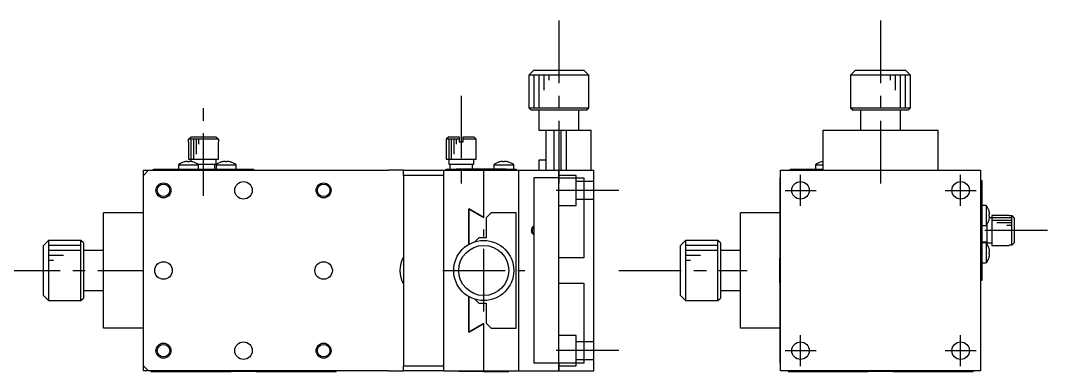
# Model space of a CAD drawing. Extents: x -70 to 406, y -5 to 333.
# Drawn here: x 200.5 to 405.8, y 145.7 to 215.8 of the extents above; entities that cross this region are included whole.
import ezdxf

# ---------------------------------------------------------------- set-up
doc = ezdxf.new("R2010")
doc.units = 0
doc.header["$LTSCALE"] = 10
doc.linetypes.add('CENTER', pattern=[2, 1.25, -0.25, 0.25, -0.25])
doc.linetypes.add('DASHED', pattern=[3.5, 2, -1.5])
doc.layers.get('0').update_dxf_attribs({"linetype": 'CONTINUOUS'})
doc.layers.add('CENTER', color=1, linetype='CENTER')

msp = doc.modelspace()

# ---------------------------------------------------------------- linework, layer by layer
at = {"color": 7, "linetype": 'CONTINUOUS'}
for p, q in [((303.11745, 205.870603), (302.11745, 204.870603)), ((303.11745, 205.870603), (313.11745, 205.870603)), ((314.11745, 204.870603), (313.11745, 205.870603)), ((367.444157, 205.870603), (366.444157, 204.870603)), ((367.444157, 205.870603), (372.444157, 205.870603)), ((372.444157, 205.870603), (377.444157, 205.870603)), ((378.444157, 204.870603), (377.444157, 205.870603)), ((314.11745, 204.870603), (302.11745, 204.870603)), ((302.11745, 204.870603), (302.11745, 198.370603)), ((314.11745, 198.370603), (314.11745, 204.870603)), ((372.444157, 204.870603), (366.444157, 204.870603)), ((366.444157, 204.870603), (366.444157, 198.370603)), ((378.444157, 204.870603), (372.444157, 204.870603)), ((378.444157, 198.370603), (378.444157, 204.870603)), ((302.11745, 198.370603), (314.11745, 198.370603)), ((302.11745, 198.370603), (302.61745, 197.870603)), ((313.61745, 197.870603), (302.61745, 197.870603)), ((304.11745, 197.870603), (304.11745, 193.870603)), ((312.11745, 193.870603), (312.11745, 197.870603)), ((313.61745, 197.870603), (314.11745, 198.370603)), ((366.444157, 198.370603), (372.444157, 198.370603)), ((366.444157, 198.370603), (366.944157, 197.870603)), ((372.444157, 197.870603), (366.944157, 197.870603)), ((368.444157, 197.870603), (368.444157, 193.870603)), ((372.444157, 198.370603), (378.444157, 198.370603)), ((377.944157, 197.870603), (372.444157, 197.870603)), ((376.444157, 193.870603), (376.444157, 197.870603)), ((377.944157, 197.870603), (378.444157, 198.370603)), ((304.11745, 193.870603), (305.617451, 193.870603)), ((305.617451, 185.870603), (305.617451, 193.870603)), ((305.617451, 193.870603), (307.117451, 193.870603)), ((307.117451, 193.870603), (307.117451, 185.870603)), ((307.117451, 193.870603), (308.61745, 193.870603)), ((308.61745, 185.870603), (308.61745, 193.870603)), ((308.61745, 193.870603), (309.61745, 193.870603)), ((309.61745, 193.870603), (309.61745, 185.870603)), ((309.61745, 193.870603), (314.617451, 193.870603)), ((314.617451, 185.870603), (314.617451, 193.870603)), ((360.944157, 185.870603), (360.944157, 193.870603)), ((360.944157, 193.870603), (383.944157, 193.870603)), ((383.944157, 185.870603), (383.944157, 193.870603)), ((234.11745, 191.570601), (234.144236, 191.570601)), ((234.11745, 191.570601), (234.11745, 188.070601)), ((234.144236, 192.070601), (234.649657, 192.570601)), ((234.144236, 191.570601), (234.144236, 192.070601)), ((240.090664, 192.070601), (234.144236, 192.070601)), ((234.649657, 192.570601), (239.585243, 192.570601)), ((239.585243, 192.570601), (240.090664, 192.070601)), ((240.090664, 192.070601), (240.090664, 191.570601)), ((240.090664, 191.570601), (240.11745, 191.570601)), ((240.11745, 188.070601), (240.11745, 191.570601)), ((286.117449, 192.570602), (285.617449, 192.070602)), ((288.217449, 192.070602), (285.617449, 192.070602)), ((285.617449, 192.070602), (285.617449, 188.070602)), ((286.117449, 192.570602), (288.217449, 192.570602)), ((288.217449, 192.570602), (288.217449, 192.070602)), ((288.217449, 192.070602), (288.217449, 191.570602)), ((288.217449, 191.570602), (289.017449, 191.570602)), ((289.017449, 192.570602), (291.117449, 192.570602)), ((289.017449, 192.070602), (289.017449, 192.570602)), ((291.617449, 192.070602), (289.017449, 192.070602)), ((289.017449, 191.570602), (289.017449, 192.070602)), ((291.617449, 192.070602), (291.117449, 192.570602)), ((291.617449, 188.070602), (291.617449, 192.070602)), ((232.117449, 186.9686), (232.117449, 186.070601)), ((232.117449, 186.9686), (236.117449, 186.9686)), ((233.231088, 187.540122), (233.228833, 187.544745)), ((233.937449, 187.540122), (233.937449, 187.660459)), ((234.297449, 187.540122), (233.937449, 187.540122)), ((234.11745, 188.070601), (240.11745, 188.070601)), ((234.297449, 187.660459), (234.297449, 187.540122)), ((234.61745, 188.070601), (234.61745, 187.626167)), ((235.006065, 187.544745), (235.00381, 187.540122)), ((235.982925, 187.070601), (239.61745, 187.070601)), ((236.117449, 186.070601), (236.117449, 186.9686)), ((239.36745, 186.070601), (239.36745, 187.070601)), ((239.617449, 186.9686), (239.617449, 186.070601)), ((239.617449, 186.9686), (243.617449, 186.9686)), ((239.61745, 187.070601), (239.61745, 188.070601)), ((240.731088, 187.540122), (240.728833, 187.544745)), ((241.437449, 187.540122), (241.437449, 187.660459)), ((241.797449, 187.540122), (241.437449, 187.540122)), ((241.797449, 187.660459), (241.797449, 187.540122)), ((242.506065, 187.544745), (242.50381, 187.540122)), ((243.617449, 186.070601), (243.617449, 186.9686)), ((285.617449, 188.070602), (288.617449, 188.070602)), ((286.117449, 188.070602), (286.117449, 187.070602)), ((286.117449, 187.070602), (288.617449, 187.070602)), ((286.36745, 187.070602), (286.36745, 186.070602)), ((288.617449, 188.070602), (291.617449, 188.070602)), ((288.617449, 187.070602), (291.117449, 187.070602)), ((290.86745, 186.070602), (290.86745, 187.070602)), ((291.117449, 187.070602), (291.117449, 188.070602)), ((295.117449, 186.968601), (297.117449, 186.968601)), ((295.117449, 186.968601), (295.117449, 186.070602)), ((296.231088, 187.540123), (296.228833, 187.544746)), ((296.937449, 187.540123), (296.937449, 187.66046)), ((297.297449, 187.540123), (296.937449, 187.540123)), ((297.117449, 186.968601), (299.117449, 186.968601)), ((297.297449, 187.66046), (297.297449, 187.540123)), ((298.006065, 187.544746), (298.00381, 187.540123)), ((299.117449, 186.070602), (299.117449, 186.968601)), ((305.617451, 187.870603), (304.11745, 187.870603)), ((304.11745, 187.870603), (304.11745, 185.870603)), ((359.444157, 186.968601), (360.944157, 186.968601)), ((359.444157, 186.968601), (359.444157, 186.070602)), ((360.557795, 187.540123), (360.555541, 187.544746)), ((225.117449, 185.870601), (226.117449, 185.870601)), ((225.117449, 184.870601), (225.117449, 185.870601)), ((226.117449, 185.870601), (225.117449, 184.870601)), ((225.117449, 146.870601), (225.117449, 184.870601)), ((226.117449, 185.870601), (274.117449, 185.870601)), ((227.117449, 185.870601), (227.117449, 186.070601)), ((227.117449, 186.070601), (229.117449, 186.070601)), ((229.117449, 186.070601), (233.317449, 186.070601)), ((233.317449, 186.070601), (234.917449, 186.070601)), ((234.917449, 186.070601), (240.817449, 186.070601)), ((240.817449, 186.070601), (242.417449, 186.070601)), ((242.417449, 186.070601), (245.117449, 186.070601)), ((245.117449, 186.070601), (247.117449, 186.070601)), ((247.117449, 186.070601), (247.117449, 185.870601)), ((277.117449, 185.870601), (274.117449, 185.870601)), ((277.117449, 184.870601), (277.117449, 185.870601)), ((277.117449, 185.870601), (285.117449, 185.870601)), ((285.117449, 184.870601), (277.117449, 184.870601)), ((277.117449, 184.870601), (277.117449, 146.870601)), ((285.117449, 184.870601), (285.117449, 185.870601)), ((285.117449, 185.870601), (293.117449, 185.870601)), ((285.117449, 146.870601), (285.117449, 184.870601)), ((285.117449, 146.870601), (285.117449, 184.870601)), ((285.617449, 185.870602), (285.617449, 186.070602)), ((285.617449, 186.070602), (287.617449, 186.070602)), ((296.317449, 186.070602), (287.617449, 186.070602)), ((293.117449, 176.4806), (293.117449, 185.870602)), ((293.117449, 185.870602), (300.117449, 185.870602)), ((293.117449, 176.480601), (293.117449, 185.870601)), ((297.617449, 186.070602), (296.317449, 186.070602)), ((297.617449, 186.070602), (299.617449, 186.070602)), ((299.617449, 186.070602), (299.617449, 185.870602)), ((300.117449, 145.870601), (300.117449, 185.870602)), ((300.117449, 145.870602), (300.117449, 185.870602)), ((300.117449, 185.870602), (308.117449, 185.870602)), ((308.117449, 185.870603), (315.117449, 185.870603)), ((308.117449, 185.870603), (308.117449, 184.380602)), ((308.117449, 184.380602), (308.117449, 185.870602)), ((315.117449, 145.870602), (315.117449, 185.870603)), ((352.444158, 145.870602), (352.444158, 185.870603)), ((352.444158, 185.870603), (392.444159, 185.870603)), ((354.444157, 185.870602), (354.444157, 186.070602)), ((354.444157, 186.070602), (356.444157, 186.070602)), ((356.444157, 186.070602), (360.644157, 186.070602)), ((360.644157, 186.070602), (360.944157, 186.070602)), ((392.444159, 185.870603), (392.444159, 145.870602)), ((303.117449, 184.370602), (303.117449, 147.370602)), ((308.117449, 184.370602), (303.117449, 184.370602)), ((308.117449, 180.880602), (308.117449, 184.370602)), ((308.117449, 184.370602), (313.117449, 184.370602)), ((308.117449, 180.880602), (308.117449, 184.370602)), ((313.117449, 184.370602), (313.117449, 168.370602)), ((352.444157, 184.370602), (352.294157, 184.370602)), ((352.294157, 184.370602), (352.294157, 168.370602)), ((392.444158, 183.870603), (392.644158, 183.870603)), ((392.644158, 183.870603), (392.644158, 181.870603)), ((308.117449, 180.870602), (308.117449, 180.880602)), ((308.117449, 180.870602), (308.117449, 180.880602)), ((308.117449, 180.860602), (308.117449, 180.870602)), ((308.117449, 180.860602), (308.117449, 180.870602)), ((308.117449, 179.970602), (308.117449, 180.860602)), ((308.117449, 179.980602), (308.117449, 180.860602)), ((392.644158, 181.870603), (392.644158, 177.670603)), ((308.117449, 179.970602), (308.117449, 179.980602)), ((308.117449, 179.880602), (308.117449, 179.970602)), ((308.117449, 179.960602), (308.117449, 179.970602)), ((308.117449, 179.870602), (308.117449, 179.960602)), ((308.117449, 179.870602), (308.117449, 179.880602)), ((308.117449, 179.860602), (308.117449, 179.870602)), ((308.117449, 179.080602), (308.117449, 179.870602)), ((308.117449, 179.070602), (308.117449, 179.860602)), ((308.117449, 179.070602), (308.117449, 179.080602)), ((308.117449, 178.880602), (308.117449, 179.070602)), ((308.117449, 179.060602), (308.117449, 179.070602)), ((308.117449, 178.870602), (308.117449, 179.060602)), ((308.117449, 178.870602), (308.117449, 178.880602)), ((308.117449, 178.860602), (308.117449, 178.870602)), ((308.117449, 178.180602), (308.117449, 178.870602)), ((308.117449, 178.170602), (308.117449, 178.860602)), ((393.542157, 178.870603), (392.644158, 178.870603)), ((393.542157, 178.870603), (393.542157, 174.870603)), ((217.117449, 154.370599), (217.117449, 177.370599)), ((225.117449, 177.370599), (217.117449, 177.370599)), ((290.117449, 178.212651), (290.117449, 171.066751)), ((293.117449, 176.480601), (290.117449, 178.212651)), ((290.117449, 178.21265), (293.117449, 176.4806)), ((290.117449, 171.066751), (290.117449, 178.21265)), ((294.61745, 177.3706), (293.61745, 176.3706)), ((299.617451, 177.3706), (294.61745, 177.3706)), ((299.617451, 154.3706), (299.617451, 177.3706)), ((308.117449, 178.170602), (308.117449, 178.180602)), ((308.117449, 177.880602), (308.117449, 178.170602)), ((308.117449, 178.160602), (308.117449, 178.170602)), ((308.117449, 177.870602), (308.117449, 178.160602)), ((308.117449, 177.870602), (308.117449, 177.880602)), ((308.117449, 177.860602), (308.117449, 177.870602)), ((308.117449, 177.280602), (308.117449, 177.870602)), ((308.117449, 177.270602), (308.117449, 177.860602)), ((308.117449, 177.270602), (308.117449, 177.280602)), ((308.117449, 176.880602), (308.117449, 177.270602)), ((308.117449, 177.260602), (308.117449, 177.270602)), ((308.117449, 176.870602), (308.117449, 177.260602)), ((308.117449, 176.870602), (308.117449, 176.880602)), ((308.117449, 176.860602), (308.117449, 176.870602)), ((308.117449, 176.380602), (308.117449, 176.870602)), ((308.117449, 176.370602), (308.117449, 176.860602)), ((352.294157, 177.3706), (344.444157, 177.3706)), ((344.444157, 154.3706), (344.444157, 177.3706)), ((392.644158, 177.670603), (392.644158, 176.070603)), ((394.113679, 177.756964), (394.118302, 177.759219)), ((394.113679, 176.690603), (394.113679, 177.050603)), ((394.113679, 177.050603), (394.234017, 177.050603)), ((394.234017, 176.690603), (394.113679, 176.690603)), ((394.644158, 176.870602), (394.644158, 170.870602)), ((398.144158, 176.870602), (394.644158, 176.870602)), ((398.144158, 176.870602), (398.144158, 176.843815)), ((398.144158, 176.843815), (398.644158, 176.843815)), ((398.644158, 170.897388), (398.644158, 176.843815)), ((398.644158, 176.843815), (399.144158, 176.338394)), ((293.61745, 176.3706), (293.61745, 172.370599)), ((308.117449, 176.370602), (308.117449, 176.380602)), ((308.117449, 175.880602), (308.117449, 176.370602)), ((308.117449, 176.360602), (308.117449, 176.370602)), ((308.117449, 175.870602), (308.117449, 176.360602)), ((308.117449, 175.870602), (308.117449, 175.880602)), ((308.117449, 175.860602), (308.117449, 175.870602)), ((308.117449, 175.480602), (308.117449, 175.870602)), ((308.117449, 175.470602), (308.117449, 175.860602)), ((308.117449, 175.470602), (308.117449, 175.480602)), ((308.117449, 174.880602), (308.117449, 175.470602)), ((308.117449, 175.460602), (308.117449, 175.470602)), ((308.117449, 174.870602), (308.117449, 175.460602)), ((308.117449, 174.870602), (308.117449, 174.880602)), ((308.117449, 174.860602), (308.117449, 174.870602)), ((308.117449, 174.580602), (308.117449, 174.870602)), ((308.117449, 174.570602), (308.117449, 174.860602)), ((308.117449, 174.570602), (308.117449, 174.580602)), ((308.117449, 173.880602), (308.117449, 174.570602)), ((308.117449, 174.560602), (308.117449, 174.570602)), ((308.117449, 173.870602), (308.117449, 174.560602)), ((392.644158, 176.070603), (392.644158, 170.170603)), ((392.644158, 174.870603), (393.542157, 174.870603)), ((393.644158, 175.005127), (393.644158, 171.370602)), ((394.118302, 175.981987), (394.113679, 175.984241)), ((394.644158, 176.370602), (394.199724, 176.370602)), ((399.144158, 176.338394), (399.144158, 171.402809)), ((308.117449, 173.870602), (308.117449, 173.880602)), ((308.117449, 173.860602), (308.117449, 173.870602)), ((308.117449, 173.680602), (308.117449, 173.870602)), ((308.117449, 173.670602), (308.117449, 173.860602)), ((308.117449, 173.670602), (308.117449, 173.680602)), ((308.117449, 172.880602), (308.117449, 173.670602)), ((308.117449, 173.660602), (308.117449, 173.670602)), ((308.117449, 172.870602), (308.117449, 173.660602)), ((308.117449, 172.870602), (308.117449, 172.880602)), ((308.117449, 172.860602), (308.117449, 172.870602)), ((308.117449, 172.780602), (308.117449, 172.870602)), ((308.117449, 172.770602), (308.117449, 172.860602)), ((308.117449, 172.770602), (308.117449, 172.780602)), ((308.117449, 171.880602), (308.117449, 172.770602)), ((308.117449, 172.760602), (308.117449, 172.770602)), ((308.117449, 171.880602), (308.117449, 172.760602)), ((206.117449, 171.870599), (205.117449, 170.870599)), ((205.117449, 165.870599), (205.117449, 170.870599)), ((206.117449, 171.870599), (206.117449, 165.870599)), ((212.617449, 171.870599), (206.117449, 171.870599)), ((212.617449, 165.870599), (212.617449, 171.870599)), ((213.117449, 171.370599), (212.617449, 171.870599)), ((213.117449, 171.370599), (213.117449, 165.870599)), ((292.117451, 172.370599), (291.351766, 171.604914)), ((293.61745, 172.370599), (292.117451, 172.370599)), ((308.117449, 171.870602), (308.117449, 171.880602)), ((308.117449, 171.870602), (308.117449, 171.880602)), ((308.117449, 171.860602), (308.117449, 171.870602)), ((308.117449, 171.860602), (308.117449, 171.870602)), ((308.117449, 170.880602), (308.117449, 171.860602)), ((308.117449, 170.870602), (308.117449, 171.860602)), ((308.117449, 170.870602), (308.117449, 170.880602)), ((308.117449, 170.860602), (308.117449, 170.870602)), ((308.117449, 169.870602), (308.117449, 170.870602)), ((308.117449, 169.880602), (308.117449, 170.860602)), ((333.444157, 171.8706), (332.444157, 170.8706)), ((332.444157, 165.8706), (332.444157, 170.8706)), ((333.444157, 171.8706), (333.444157, 165.8706)), ((339.944157, 171.8706), (333.444157, 171.8706)), ((339.944157, 165.8706), (339.944157, 171.8706)), ((340.444157, 171.3706), (339.944157, 171.8706)), ((340.444157, 171.3706), (340.444157, 165.8706)), ((392.644158, 171.620602), (393.644158, 171.620602)), ((393.542157, 171.370603), (392.644158, 171.370603)), ((393.542157, 171.370603), (393.542157, 167.370603)), ((393.644158, 171.370602), (394.644158, 171.370602)), ((394.644158, 170.870602), (398.144158, 170.870602)), ((398.644158, 170.897388), (398.144158, 170.897388)), ((398.144158, 170.897388), (398.144158, 170.870602)), ((399.144158, 171.402809), (398.644158, 170.897388)), ((217.117449, 169.870599), (213.117449, 169.870599)), ((277.117449, 168.699028), (277.101745, 168.571144)), ((308.117449, 169.870602), (308.117449, 169.880602)), ((308.117449, 169.860602), (308.117449, 169.870602)), ((308.117449, 168.870602), (308.117449, 169.870602)), ((308.117449, 168.880602), (308.117449, 169.860602)), ((308.117449, 168.870602), (308.117449, 168.880602)), ((308.117449, 168.860602), (308.117449, 168.870602)), ((308.117449, 168.370602), (308.117449, 168.870602)), ((308.117449, 168.370602), (308.117449, 168.860602)), ((313.117449, 168.370602), (308.117449, 168.370602)), ((308.117449, 168.360602), (308.117449, 168.370602)), ((308.117449, 167.870602), (308.117449, 168.360602)), ((344.444157, 169.8706), (340.444157, 169.8706)), ((352.444157, 168.370602), (352.294157, 168.370602)), ((352.294157, 167.870602), (352.294157, 168.360602)), ((392.644158, 170.170603), (392.644158, 168.570603)), ((392.644158, 168.570603), (392.644158, 165.870603)), ((394.113679, 170.256964), (394.118302, 170.259219)), ((394.113679, 169.190603), (394.113679, 169.550603)), ((394.113679, 169.550603), (394.234017, 169.550603)), ((394.234017, 169.190603), (394.113679, 169.190603)), ((394.118302, 168.481987), (394.113679, 168.484241)), ((308.117449, 166.870602), (308.117449, 167.870602)), ((308.117449, 165.870602), (308.117449, 166.870602)), ((352.294157, 166.870602), (352.294157, 167.870602)), ((352.294157, 165.870602), (352.294157, 166.870602)), ((392.644158, 167.370603), (393.542157, 167.370603)), ((205.117449, 160.870599), (205.117449, 165.870599)), ((206.117449, 165.870599), (206.117449, 159.870599)), ((212.617449, 159.870599), (212.617449, 165.870599)), ((213.117449, 165.870599), (213.117449, 160.370599)), ((308.117449, 164.870602), (308.117449, 165.870602)), ((308.117449, 163.870602), (308.117449, 164.870602)), ((332.444157, 160.8706), (332.444157, 165.8706)), ((333.444157, 165.8706), (333.444157, 159.8706)), ((339.944157, 159.8706), (339.944157, 165.8706)), ((340.444157, 165.8706), (340.444157, 160.3706)), ((352.294157, 164.870602), (352.294157, 165.870602)), ((352.294157, 163.870602), (352.294157, 164.870602)), ((392.644158, 165.870603), (392.644158, 163.870603)), ((277.105452, 163.151756), (277.117449, 163.042173)), ((308.117449, 163.380602), (308.117449, 163.870602)), ((308.117449, 163.370602), (308.117449, 163.380602)), ((308.117449, 162.880602), (308.117449, 163.370602)), ((308.117449, 163.370602), (313.117449, 163.370602)), ((308.117449, 162.870602), (308.117449, 163.370602)), ((308.117449, 162.870602), (308.117449, 162.880602)), ((308.117449, 162.860602), (308.117449, 162.870602)), ((308.117449, 161.870602), (308.117449, 162.870602)), ((308.117449, 161.880602), (308.117449, 162.860602)), ((313.117449, 163.370602), (313.117449, 147.370602)), ((352.294157, 163.380602), (352.294157, 163.870602)), ((352.444157, 163.370602), (352.294157, 163.370602)), ((352.294157, 163.370602), (352.294157, 147.370602)), ((392.644158, 163.870603), (392.444158, 163.870603)), ((205.117449, 160.870599), (206.117449, 159.870599)), ((212.617449, 159.870599), (213.117449, 160.370599)), ((213.117449, 161.870599), (217.117449, 161.870599)), ((290.117449, 160.674448), (290.117449, 153.52855)), ((290.117449, 153.528549), (290.117449, 160.674448)), ((291.351766, 160.136285), (292.117451, 159.370601)), ((308.117449, 161.870602), (308.117449, 161.880602)), ((308.117449, 161.860602), (308.117449, 161.870602)), ((308.117449, 160.870602), (308.117449, 161.870602)), ((308.117449, 160.880602), (308.117449, 161.860602)), ((308.117449, 160.870602), (308.117449, 160.880602)), ((308.117449, 160.860602), (308.117449, 160.870602)), ((308.117449, 159.880602), (308.117449, 160.870602)), ((308.117449, 159.880602), (308.117449, 160.860602)), ((332.444157, 160.8706), (333.444157, 159.8706)), ((339.944157, 159.8706), (340.444157, 160.3706)), ((340.444157, 161.8706), (344.444157, 161.8706)), ((206.117449, 159.870599), (212.617449, 159.870599)), ((292.117451, 159.370601), (293.61745, 159.370601)), ((293.61745, 159.370601), (293.61745, 155.3706)), ((308.117449, 159.870602), (308.117449, 159.880602)), ((308.117449, 159.870602), (308.117449, 159.880602)), ((308.117449, 159.860602), (308.117449, 159.870602)), ((308.117449, 159.860602), (308.117449, 159.870602)), ((308.117449, 158.970602), (308.117449, 159.860602)), ((308.117449, 158.980602), (308.117449, 159.860602)), ((308.117449, 158.970602), (308.117449, 158.980602)), ((308.117449, 158.880602), (308.117449, 158.970602)), ((308.117449, 158.960602), (308.117449, 158.970602)), ((308.117449, 158.870602), (308.117449, 158.960602)), ((308.117449, 158.870602), (308.117449, 158.880602)), ((308.117449, 158.860602), (308.117449, 158.870602)), ((308.117449, 158.080602), (308.117449, 158.870602)), ((308.117449, 158.070602), (308.117449, 158.860602)), ((308.117449, 158.070602), (308.117449, 158.080602)), ((308.117449, 157.880602), (308.117449, 158.070602)), ((308.117449, 158.060602), (308.117449, 158.070602)), ((308.117449, 157.870602), (308.117449, 158.060602)), ((333.444157, 159.8706), (339.944157, 159.8706)), ((308.117449, 157.870602), (308.117449, 157.880602)), ((308.117449, 157.860602), (308.117449, 157.870602)), ((308.117449, 157.180602), (308.117449, 157.870602)), ((308.117449, 157.170602), (308.117449, 157.860602)), ((308.117449, 157.170602), (308.117449, 157.180602)), ((308.117449, 156.880602), (308.117449, 157.170602)), ((308.117449, 157.160602), (308.117449, 157.170602)), ((308.117449, 156.870602), (308.117449, 157.160602)), ((308.117449, 156.870602), (308.117449, 156.880602)), ((308.117449, 156.860602), (308.117449, 156.870602)), ((308.117449, 156.280602), (308.117449, 156.870602)), ((308.117449, 156.270602), (308.117449, 156.860602)), ((308.117449, 156.270602), (308.117449, 156.280602)), ((308.117449, 155.880602), (308.117449, 156.270602)), ((308.117449, 156.260602), (308.117449, 156.270602)), ((308.117449, 155.870602), (308.117449, 156.260602)), ((225.117449, 154.370599), (217.117449, 154.370599)), ((290.117449, 153.52855), (293.117449, 155.260601)), ((293.117449, 155.2606), (290.117449, 153.528549)), ((293.117449, 145.870601), (293.117449, 155.260601)), ((293.117449, 145.8706), (293.117449, 155.2606)), ((293.61745, 155.3706), (294.61745, 154.3706)), ((294.61745, 154.3706), (299.617451, 154.3706)), ((308.117449, 155.870602), (308.117449, 155.880602)), ((308.117449, 155.860602), (308.117449, 155.870602)), ((308.117449, 155.380602), (308.117449, 155.870602)), ((308.117449, 155.370602), (308.117449, 155.860602)), ((308.117449, 155.370602), (308.117449, 155.380602)), ((308.117449, 154.880602), (308.117449, 155.370602)), ((308.117449, 155.360602), (308.117449, 155.370602)), ((308.117449, 154.870602), (308.117449, 155.360602)), ((308.117449, 154.870602), (308.117449, 154.880602)), ((308.117449, 154.860602), (308.117449, 154.870602)), ((308.117449, 154.480602), (308.117449, 154.870602)), ((308.117449, 154.470602), (308.117449, 154.860602)), ((308.117449, 154.470602), (308.117449, 154.480602)), ((308.117449, 153.880602), (308.117449, 154.470602)), ((308.117449, 154.460602), (308.117449, 154.470602)), ((308.117449, 153.870602), (308.117449, 154.460602)), ((352.294157, 154.3706), (344.444157, 154.3706)), ((308.117449, 153.870602), (308.117449, 153.880602)), ((308.117449, 153.860602), (308.117449, 153.870602)), ((308.117449, 153.580602), (308.117449, 153.870602)), ((308.117449, 153.570602), (308.117449, 153.860602)), ((308.117449, 153.570602), (308.117449, 153.580602)), ((308.117449, 152.880602), (308.117449, 153.570602)), ((308.117449, 153.560602), (308.117449, 153.570602)), ((308.117449, 152.870602), (308.117449, 153.560602)), ((308.117449, 152.870602), (308.117449, 152.880602)), ((308.117449, 152.860602), (308.117449, 152.870602)), ((308.117449, 152.680602), (308.117449, 152.870602)), ((308.117449, 152.670602), (308.117449, 152.860602)), ((308.117449, 152.670602), (308.117449, 152.680602)), ((308.117449, 151.880602), (308.117449, 152.670602)), ((308.117449, 152.660602), (308.117449, 152.670602)), ((308.117449, 151.870602), (308.117449, 152.660602)), ((308.117449, 151.870602), (308.117449, 151.880602)), ((308.117449, 151.860602), (308.117449, 151.870602)), ((308.117449, 151.780602), (308.117449, 151.870602)), ((308.117449, 151.770602), (308.117449, 151.860602)), ((308.117449, 151.770602), (308.117449, 151.780602)), ((308.117449, 150.880602), (308.117449, 151.770602)), ((308.117449, 151.760602), (308.117449, 151.770602)), ((308.117449, 150.880602), (308.117449, 151.760602)), ((308.117449, 150.870602), (308.117449, 150.880602)), ((308.117449, 150.870602), (308.117449, 150.880602)), ((308.117449, 150.860602), (308.117449, 150.870602)), ((308.117449, 150.860602), (308.117449, 150.870602)), ((308.117449, 147.370602), (308.117449, 150.860602)), ((308.117449, 147.370602), (308.117449, 150.860602)), ((225.117449, 145.8706), (225.117449, 146.870601)), ((225.117449, 146.870601), (226.117449, 145.870601)), ((226.11745, 145.8706), (225.117449, 145.8706)), ((274.117449, 145.870601), (226.117449, 145.870601)), ((226.61745, 145.8706), (226.61745, 145.7206)), ((242.61745, 145.8706), (242.61745, 145.7206)), ((247.61745, 145.8706), (247.61745, 145.7206)), ((263.61745, 145.8706), (263.61745, 145.7206)), ((274.117449, 145.870601), (277.117449, 145.870601)), ((277.117449, 146.870601), (285.117449, 146.870601)), ((277.117449, 145.870601), (277.117449, 146.870601)), ((285.117449, 145.870601), (277.117449, 145.870601)), ((285.117449, 145.870601), (285.117449, 146.870601)), ((285.117449, 145.870601), (293.117449, 145.870601)), ((288.117449, 145.870601), (288.117449, 145.720601)), ((293.117449, 145.870601), (293.117449, 145.720601)), ((293.117449, 145.720601), (293.117449, 145.870601)), ((293.117449, 145.8706), (300.117449, 145.870601)), ((298.117449, 145.870601), (298.117449, 145.720601)), ((300.117449, 145.870602), (308.117449, 145.870602)), ((308.117449, 147.370602), (303.117449, 147.370602)), ((313.117449, 147.370602), (308.117449, 147.370602)), ((308.117449, 145.870602), (308.117449, 147.360602)), ((308.117449, 147.360602), (308.117449, 145.870602)), ((308.117449, 145.870602), (315.117449, 145.870602)), ((352.444157, 147.370602), (352.294157, 147.370602)), ((392.444159, 145.870602), (352.444158, 145.870602)), ((353.944158, 145.870601), (353.944158, 145.720601)), ((369.944158, 145.870601), (369.944158, 145.720601)), ((374.944158, 145.870601), (374.944158, 145.720601)), ((390.944158, 145.870601), (390.944158, 145.720601)), ((226.61745, 145.7206), (242.61745, 145.7206)), ((243.11745, 145.7206), (242.62745, 145.7206)), ((244.11745, 145.7206), (243.11745, 145.7206)), ((245.11745, 145.7206), (244.11745, 145.7206)), ((246.11745, 145.7206), (245.11745, 145.7206)), ((247.11745, 145.7206), (246.11745, 145.7206)), ((247.60745, 145.7206), (247.11745, 145.7206)), ((247.61745, 145.7206), (263.61745, 145.7206)), ((293.117449, 145.720601), (288.117449, 145.720601)), ((293.117449, 145.720601), (298.117449, 145.720601)), ((353.944158, 145.720601), (369.944158, 145.720601)), ((370.444158, 145.720601), (369.954158, 145.720601)), ((371.444158, 145.720601), (370.444158, 145.720601)), ((372.444158, 145.720601), (371.444158, 145.720601)), ((373.444158, 145.720601), (372.444158, 145.720601)), ((374.444158, 145.720601), (373.444158, 145.720601)), ((374.934158, 145.720601), (374.444158, 145.720601)), ((374.944158, 145.720601), (390.944158, 145.720601))]:
    msp.add_line(p, q, dxfattribs=at)
at = {"color": 3, "linetype": 'CONTINUOUS'}
for p, q in [((303.11745, 204.870603), (303.11745, 198.370603)), ((304.11745, 204.870603), (304.11745, 198.370603)), ((305.11745, 204.870603), (305.11745, 201.870603)), ((306.11745, 204.870603), (306.11745, 203.870603)), ((374.444157, 203.870603), (374.444157, 204.870603)), ((375.444157, 201.870603), (375.444157, 204.870603)), ((376.444157, 198.370603), (376.444157, 204.870603)), ((377.444157, 198.370603), (377.444157, 204.870603)), ((234.61745, 192.070601), (234.61745, 188.070601)), ((235.11745, 192.070601), (235.11745, 188.070601)), ((235.61745, 192.070601), (235.61745, 189.070601)), ((236.11745, 192.070601), (236.11745, 191.070601)), ((286.117449, 192.070602), (286.117449, 188.070602)), ((286.617449, 192.070602), (286.617449, 188.070602)), ((287.117449, 192.070602), (287.117449, 189.070602)), ((287.617449, 192.070602), (287.617449, 191.070602)), ((398.644158, 176.370602), (394.644158, 176.370602)), ((398.644158, 175.870602), (394.644158, 175.870602)), ((398.644158, 175.370602), (395.644158, 175.370602)), ((398.644158, 174.870602), (397.644158, 174.870602)), ((212.617449, 170.870599), (206.117449, 170.870599)), ((339.944157, 170.8706), (333.444157, 170.8706)), ((212.617449, 169.870599), (206.117449, 169.870599)), ((209.117449, 168.870599), (206.117449, 168.870599)), ((339.944157, 169.8706), (333.444157, 169.8706)), ((336.444157, 168.8706), (333.444157, 168.8706)), ((207.117449, 167.870599), (206.117449, 167.870599)), ((334.444157, 167.8706), (333.444157, 167.8706))]:
    msp.add_line(p, q, dxfattribs=at)
at = {"color": 3, "linetype": 'DASHED'}
for p, q in [((311.617451, 184.870601), (308.117451, 184.870601)), ((311.617451, 178.870603), (311.617451, 184.870601)), ((315.117449, 183.620601), (311.617451, 183.620601)), ((308.117451, 178.870603), (311.617451, 178.870603)), ((311.617451, 180.120603), (315.117449, 180.120603)), ((311.617451, 152.870601), (308.117451, 152.870601)), ((311.617451, 146.870603), (311.617451, 152.870601)), ((315.117449, 151.620601), (311.617451, 151.620601)), ((311.617451, 148.120603), (315.117449, 148.120603)), ((308.117451, 146.870603), (311.617451, 146.870603))]:
    msp.add_line(p, q, dxfattribs=at)
at = {"color": 3, "linetype": 'CONTINUOUS'}
for centre in [(229.117449, 181.870601), (261.117449, 181.870601), (229.117449, 149.870601), (261.117449, 149.870601)]:
    msp.add_circle(centre, 1.5, dxfattribs=at)
at = {"color": 7, "linetype": 'CONTINUOUS'}
for centre, radius in [((229.117449, 181.870601), 1.25), ((245.117449, 181.870601), 1.75), ((261.117449, 181.870601), 1.25), ((356.444159, 181.870602), 1.749999), ((388.444159, 181.870602), 1.749999), ((293.11745, 165.8706), 6), ((293.11745, 165.8706), 5), ((229.117449, 165.870601), 1.75), ((261.117449, 165.870601), 1.75), ((229.117449, 149.870601), 1.25), ((245.117449, 149.870601), 1.75), ((261.117449, 149.870601), 1.25), ((356.444159, 149.870602), 1.749999), ((388.444159, 149.870602), 1.749999)]:
    msp.add_circle(centre, radius, dxfattribs=at)
for centre, radius, start, end in [((234.117449, 184.470601), 3.2, 106.122533, 128.682187), ((234.117449, 184.470601), 3.194933, 93.229709, 106.106712), ((234.117449, 184.470601), 3.194933, 73.893288, 86.770291), ((234.117449, 184.470601), 3.2, 51.317813, 73.877467), ((241.617449, 184.470601), 3.2, 106.122533, 128.682187), ((241.617449, 184.470601), 3.194933, 93.229709, 106.106712), ((241.617449, 184.470601), 3.194933, 73.893288, 86.770291), ((241.617449, 184.470601), 3.2, 51.317813, 73.877467), ((297.117449, 184.470602), 3.2, 106.122533, 128.682187), ((297.117449, 184.470602), 3.194933, 93.229709, 106.106712), ((297.117449, 184.470602), 3.194933, 73.893288, 86.770291), ((297.117449, 184.470602), 3.2, 51.317813, 73.877467), ((361.444157, 184.470602), 3.2, 106.122533, 128.682187), ((361.444157, 184.470602), 3.194933, 99.003673, 106.106712), ((391.044158, 176.870603), 3.2, 16.122533, 38.682187), ((391.044158, 176.870603), 3.194933, 3.229709, 16.106712), ((391.044158, 176.870603), 3.194933, 343.893288, 356.770291), ((303.617449, 173.870602), 0.8, 128.682187, 231.317813), ((391.044158, 176.870603), 3.2, 321.317813, 343.877467), ((391.044158, 169.370603), 3.2, 16.122533, 38.682187), ((281.624607, 165.864542), 5.270861, 149.10257205, 210.9758115), ((391.044158, 169.370603), 3.2, 321.317813, 343.877467), ((391.044158, 169.370603), 3.194933, 3.229709, 16.106712), ((391.044158, 169.370603), 3.194933, 343.893288, 356.770291)]:
    msp.add_arc(centre, radius, start, end, dxfattribs=at)
at = {"color": 3, "linetype": 'CONTINUOUS'}
msp.add_arc((303.617449, 173.870602), 1, 120, 240, dxfattribs=at)
at = {"layer": 'CENTER', "color": 1, "linetype": 'CENTER'}
for p, q in [((308.11745, 215.770601), (308.11745, 180.770601)), ((372.444157, 215.770601), (372.444157, 180.770601)), ((237.11745, 180.770601), (237.11745, 200.770601)), ((288.617449, 200.770601), (288.617449, 180.770601)), ((356.444159, 178.770603), (356.444159, 184.9706)), ((388.444159, 178.770603), (388.444159, 184.9706)), ((320.117449, 181.870602), (305.117449, 181.870602)), ((353.34416, 181.870602), (359.544158, 181.870602)), ((385.34416, 181.870602), (391.544158, 181.870602)), ((293.11745, 157.6706), (293.11745, 174.0706)), ((405.794157, 173.870602), (390.794157, 173.870602)), ((195.979722, 165.870599), (225.117449, 165.870599)), ((284.91745, 165.8706), (301.31745, 165.8706)), ((320.117449, 165.8706), (345.794157, 165.8706)), ((356.444159, 146.770603), (356.444159, 152.9706)), ((388.444159, 146.770603), (388.444159, 152.9706)), ((320.117449, 149.870602), (305.117449, 149.870602)), ((353.34416, 149.870602), (359.544158, 149.870602)), ((385.34416, 149.870602), (391.544158, 149.870602))]:
    msp.add_line(p, q, dxfattribs=at)

doc.saveas('drawing.dxf')
